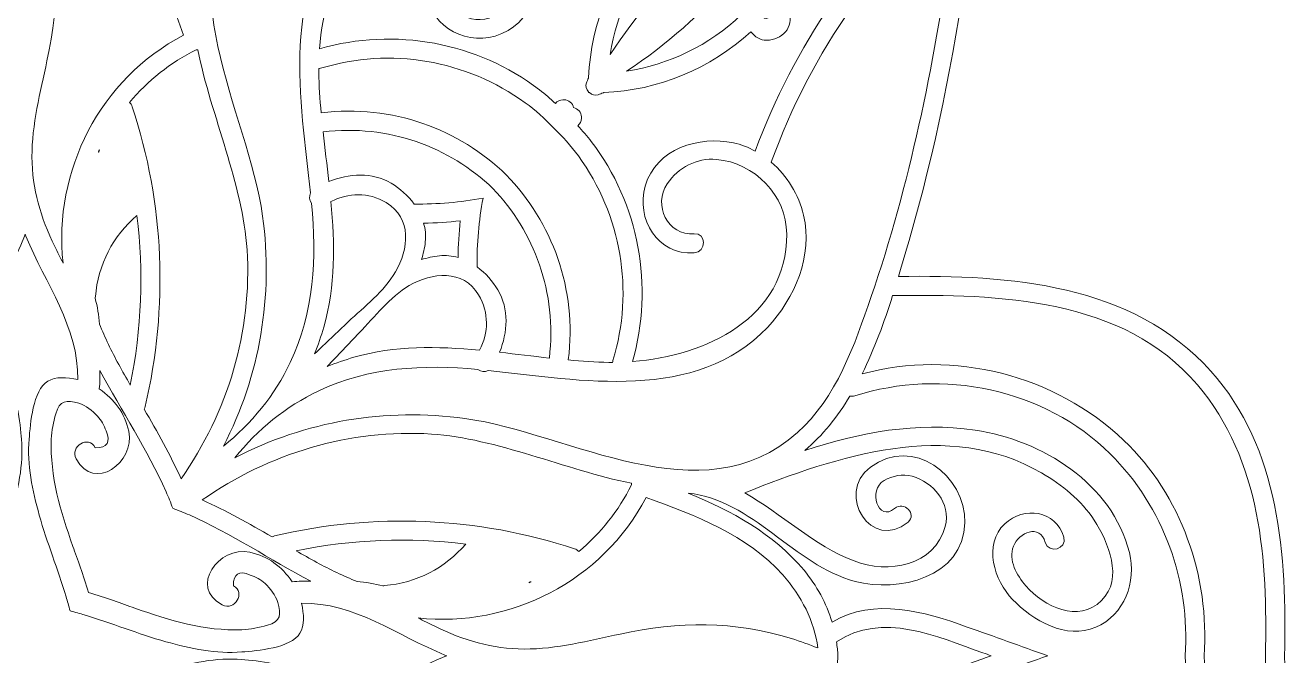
# Model space of a CAD drawing. Header units: inches. Extents: x 57 to 653, y -399 to -7.
# Drawn here: x 150 to 242.5, y -100 to -53.7 of the extents above; entities that cross this region are included whole.
import ezdxf

# ---------------------------------------------------------------- set-up
doc = ezdxf.new("R2010")
doc.units = ezdxf.units.IN
doc.header["$MEASUREMENT"] = 0
doc.layers.add('Layer 1', color=7, linetype='Continuous')

# ---------------------------------------------------------------- blocks, each defined once
blk = doc.blocks.new('block 6')
at = {"layer": 'Layer 1', "true_color": 0xf8cbe3}
h = blk.add_hatch(color=254, dxfattribs=at)
h.dxf.hatch_style = 2
edge = h.paths.add_edge_path()
edge.add_spline(control_points=[(183.5809972772076, -66.41895402592672), (183.5809972772076, -66.41895402592672), (183.5809972772076, -66.41895402592672), (183.5809972772076, -66.41895402592672), (183.5809972772076, -66.41895402592672), (183.5810940591127, -66.41895402592672), (183.5810940591127, -66.41895402592672), (183.5810940591127, -66.41895402592672), (183.5809972772076, -66.41895402592672), (183.5809972772076, -66.41895402592672)], knot_values=[0, 0, 0, 0, 1, 1, 1, 2, 2, 2, 3, 3, 3, 3], degree=3, periodic=1)
at = {"layer": 'Layer 1', "lineweight": 0}
for points, knots in [([(236.968894737045, -79.11944948006021), (231.1768850215267, -72.65086168215021), (222.1841042384058, -72.07138004308217), (214.0566504423259, -72.16523429268273), (214.3267687312036, -71.26615461727124), (214.5816922614413, -70.38064860363374), (214.830808877552, -69.5260886032047), (218.688632278785, -56.29171998138918), (220.1704599824643, -42.5868219468357), (221.1286008136594, -28.87142307590329), (207.4131535517718, -29.82951551614678), (193.7082555172219, -31.31131902434936), (180.4739110908795, -35.16921501201068), (179.6193268949755, -35.41830743264654), (178.7338692722915, -35.67327935383582), (177.8347654014033, -35.94337344723499), (177.9286438464806, -27.81589545568204), (177.3492105983623, -18.82313886803604), (170.8805018230742, -13.03110495704277), (165.2238899886524, -7.966048303980642), (157.3276481567882, -7.464476096134604), (150, -7.62963441213833), (142.6723518432154, -7.464476096134604), (134.7761100113512, -7.966048303980642), (129.1194981769258, -13.03110495704277), (122.6507894016395, -18.82313886803604), (122.0713561535249, -27.81589545568204), (122.1652345986004, -35.94337344723499), (121.2661307277122, -35.67327935383582), (120.3806731050245, -35.41830743264654), (119.5260889091205, -35.16921501201068), (106.2917444827781, -31.31131902434936), (92.58684644822824, -29.82951551614678), (78.87139918634603, -28.87142307590329), (79.82954001753933, -42.5868219468357), (81.31136772121499, -56.29171998138918), (85.1691911224516, -69.5260886032047), (85.41830773856236, -70.38064860363374), (85.67323126880183, -71.26615461727124), (85.94334955767408, -72.16523429268273), (77.81589576159786, -72.07138004308217), (68.82311497847877, -72.65086168215021), (63.03110526296041, -79.11944948006021), (57.96602441441973, -84.77613390091028), (57.46450059752533, -92.67232734182289), (57.62961052257742, -99.999999694086), (57.46450059752533, -107.327696241824), (57.96602441441973, -115.2238654872599), (63.03110526296041, -120.8805499081118), (68.82311497847877, -127.34913770602), (77.81589576159786, -127.9286435405629), (85.94334955767408, -127.8347650954875), (85.67323126880183, -128.7338447708989), (85.41830773856236, -129.6193749800132), (85.1691911224516, -130.4739349804404), (81.31136772121499, -143.7083036022577), (79.82954001753933, -157.4131774413327), (78.87139918634603, -171.1286005077418), (92.58684644822824, -170.1705080674983), (106.2917444827781, -168.6887045592957), (119.5260889091205, -164.8307843761595), (120.3806731050245, -164.5816919555255), (121.2661307277122, -164.3267442298093), (122.1652345986004, -164.0566259409352), (122.0713561535249, -172.18410393249), (122.6507894016395, -181.176884715609), (129.1194981769258, -186.9688944311274), (134.7761100113512, -192.0339752796663), (142.6723518432154, -192.5355232920356), (150, -192.3703649760319), (157.3276481567882, -192.5355232920356), (165.2238899886524, -192.0339752796663), (170.8805018230742, -186.9688944311274), (177.3492105983623, -181.176884715609), (177.9286438464806, -172.18410393249), (177.8347654014033, -164.0566259409352), (178.7338692722915, -164.3267442298093), (179.6193268949755, -164.5816919555255), (180.4739110908795, -164.8307843761595), (193.7082555172219, -168.6887045592957), (207.4131535517718, -170.1705080674983), (221.1286008136594, -171.1286005077418), (220.1704599824643, -157.4131774413327), (218.688632278785, -143.7083036022577), (214.830808877552, -130.4739349804404), (214.5816922614413, -129.6193749800132), (214.3267687312036, -128.7338447708989), (214.0566504423259, -127.8347650954875), (222.1841042384058, -127.9286435405629), (231.1768850215267, -127.34913770602), (236.968894737045, -120.8805499081118), (242.0339755855821, -115.2238654872599), (242.5354994024747, -107.327696241824), (242.3703894774226, -99.999999694086), (242.5354994024747, -92.67232734182289), (242.0339755855821, -84.77613390091028), (236.968894737045, -79.11944948006021)], [0, 0, 0, 0, 1, 1, 1, 2, 2, 2, 3, 3, 3, 4, 4, 4, 5, 5, 5, 6, 6, 6, 7, 7, 7, 8, 8, 8, 9, 9, 9, 10, 10, 10, 11, 11, 11, 12, 12, 12, 13, 13, 13, 14, 14, 14, 15, 15, 15, 16, 16, 16, 17, 17, 17, 18, 18, 18, 19, 19, 19, 20, 20, 20, 21, 21, 21, 22, 22, 22, 23, 23, 23, 24, 24, 24, 25, 25, 25, 26, 26, 26, 27, 27, 27, 28, 28, 28, 29, 29, 29, 30, 30, 30, 31, 31, 31, 32, 32, 32, 32]), ([(188.9413597091789, -34.44376206903871), (197.584854607474, -32.50751913933345), (206.4034279667394, -31.46367793379432), (215.2207431612751, -30.72102200771769), (216.1360096098233, -30.64393522266255), (217.0519535316835, -30.57570398165262), (217.9678006716404, -30.5055129071261), (213.0790564488034, -32.86241837448324), (208.1903122259628, -35.21929964636729), (203.3015680031276, -37.57618091825134), (202.9734773548698, -37.27516500711863), (202.5469595121322, -37.07480227421183), (202.0725346278377, -37.03942848897896), (200.2844889857897, -36.90620820068216), (198.9233483140815, -38.39768989909862), (197.5746925077474, -39.36187959917697), (194.0899633392655, -41.85316673765919), (190.2392050168874, -43.81871038823738), (186.2148199620678, -45.27353594121814), (185.2098366902374, -44.10954000417041), (183.8197582297908, -43.26761004197033), (182.3364787975806, -42.91075097330213), (179.3638226733237, -42.19560530290983), (176.2355412504294, -43.55386671302767), (174.093080282737, -45.5645833164308), (168.5739955312547, -50.74435071900734), (170.2169651019976, -59.33425263898789), (170.9283120827313, -66.04106908901667), (170.8043344660909, -66.28590310595791), (170.8528221990618, -66.57636978975825), (171.0034148387931, -66.79020940253758), (171.385703352249, -70.80704546899142), (171.1874940166654, -74.77764398169529), (169.4395160821023, -78.4741319520599), (168.3037804604774, -80.8758474401111), (166.5986769085612, -82.96757049560438), (164.5328672073683, -84.61540335692916), (167.2133387690592, -79.46779174133917), (168.2156121476291, -73.560176043713), (167.4116448865443, -67.74714045995643), (166.3380432460981, -59.98578840419941), (160.0915457181254, -50.45569869587052), (166.3746268051073, -43.35856083450744), (168.911474024022, -40.49301808044765), (172.8489489307176, -39.15278229960131), (176.358551048048, -37.94477479255511), (180.477685585065, -36.52691992619293), (184.6920535137851, -35.3956846630208), (188.9413597091789, -34.44376206903871)], [0, 0, 0, 0, 1, 1, 1, 2, 2, 2, 3, 3, 3, 4, 4, 4, 5, 5, 5, 6, 6, 6, 7, 7, 7, 8, 8, 8, 9, 9, 9, 10, 10, 10, 11, 11, 11, 12, 12, 12, 13, 13, 13, 14, 14, 14, 15, 15, 15, 16, 16, 16, 16]), ([(219.2790018818432, -34.77928072828581), (218.536297564815, -43.59654753187169), (217.4925047502293, -52.41514508661385), (215.5561892340957, -61.05863998490531), (214.6043392265437, -65.3079945712525), (213.4730555724163, -69.52233830449768), (212.0552007060542, -73.64147284151113), (210.8472657854363, -77.1510507633684), (209.5070300045918, -81.0885498655407), (206.6414146641018, -83.62539708445547), (199.5443009982173, -89.90845397596058), (190.0141870944117, -83.66195644798972), (182.2528592341314, -82.58842739396823), (176.4398478458461, -81.78438754645686), (170.5321837572719, -82.78668512050353), (165.384547946207, -85.46715668219622), (167.0324533939565, -83.40127439457319), (169.1241038630233, -81.69621923360683), (171.5258435465494, -80.56050780746045), (175.2223315169158, -78.81252987289554), (179.1929058341429, -78.61427214636024), (183.209741900595, -78.9965848552929), (183.4236299043278, -79.14715329954743), (183.7141691745528, -79.19566522799505), (183.9589306050693, -79.07163922040127), (190.6658196415228, -79.78305878756328), (199.2556973660321, -81.42595577187967), (204.4353679867036, -75.9068952158741), (206.4461087855816, -73.76448263913335), (207.8043460002264, -70.63612862980881), (207.089224525309, -67.66352089650536), (206.7323896521139, -66.18021726882034), (205.8904838853941, -64.79016300384683), (204.7264879483446, -63.78520392749306), (206.1813135013235, -59.76079467719865), (208.1468571519035, -55.90996376839394), (210.638120094909, -52.42530718633861), (211.6022614040357, -51.0766755754812), (213.0938640798286, -49.7155107082981), (212.9605954005838, -47.92746506624644), (212.9252700063007, -47.45306437742693), (212.7248346869692, -47.0265465346929), (212.4238429713114, -46.6984074954853), (214.7806758522438, -41.8096632726465), (217.1376055150758, -36.92094324528443), (219.4944383960101, -32.03222321792055), (219.4242715169585, -32.94804616240435), (219.3560402759485, -33.86399008426451), (219.2790018818432, -34.77928072828581)], [0, 0, 0, 0, 1, 1, 1, 2, 2, 2, 3, 3, 3, 4, 4, 4, 5, 5, 5, 6, 6, 6, 7, 7, 7, 8, 8, 8, 9, 9, 9, 10, 10, 10, 11, 11, 11, 12, 12, 12, 13, 13, 13, 14, 14, 14, 15, 15, 15, 16, 16, 16, 16]), ([(203.9472968542104, -38.81656197156553), (208.6047323309303, -36.57117345094593), (213.2621678076539, -34.32576073485325), (217.9196032843738, -32.08037221423547), (215.6742631547077, -36.7378076909572), (213.4288262431401, -41.39529155863056), (211.1834861134739, -46.05272703535229), (210.9624362489849, -46.02645074892098), (210.7327727952015, -46.03743549481442), (210.5015608309895, -46.0936173890077), (207.6959502698282, -46.77537330316227), (203.4032857822749, -49.38236320565375), (202.769073977548, -52.43839693860355), (202.7434267734789, -52.56186645025809), (202.7342324927777, -52.69501415213017), (202.7383941145672, -52.83263801697467), (202.6615492842684, -52.86469702205795), (202.5856722729895, -52.91020871153887), (202.5141504473086, -52.97807702041609), (200.1620598795798, -55.21078711185328), (197.2426338015048, -56.6163748721192), (194.1149330700173, -57.0960743700798), (200.036630534405, -53.26205931677214), (204.3645236343364, -47.69412390018624), (208.1841181842265, -41.81585731438463), (202.3058757939016, -45.63547605974782), (196.7379161818371, -49.96332076872932), (192.9039979104309, -55.88501823311708), (193.3836490174417, -52.75731750163322), (194.7893093641342, -49.8379882054578), (197.0218742827183, -47.48584924677925), (197.089815178022, -47.41435161657137), (197.135302672028, -47.33849880076923), (197.1674342635379, -47.26153299309226), (197.3049613464827, -47.26579139678506), (197.4381332438279, -47.25657292060714), (197.5616269509592, -47.23092571653979), (200.6177090748588, -46.59668971633437), (203.2246263909219, -42.30404942425594), (203.9063581096034, -39.49841466762155), (203.9625883947483, -39.26717850793284), (203.9735247496883, -39.03758764057784), (203.9472968542104, -38.81656197156553)], [0, 0, 0, 0, 1, 1, 1, 2, 2, 2, 3, 3, 3, 4, 4, 4, 5, 5, 5, 6, 6, 6, 7, 7, 7, 8, 8, 8, 9, 9, 9, 10, 10, 10, 11, 11, 11, 12, 12, 12, 13, 13, 13, 14, 14, 14, 14]), ([(179.5638708650513, -50.92748627333276), (179.3584028868045, -53.61151456992775), (182.0721674228334, -55.2226428948652), (184.4676162827218, -54.52407112521178), (187.2049956028732, -53.72576560540438), (188.189848239057, -50.56273947963928), (187.636836450225, -48.05134590098532), (187.5125684878767, -47.48698643412718), (187.304100270665, -46.95434723569633), (187.0344658913, -46.45676728131366), (190.8703198007497, -45.02991169805318), (194.5035124071146, -43.16477927094638), (197.8843945945973, -40.85072399075943), (198.7919184909733, -40.22957774281895), (199.6495029258422, -39.54266819237455), (200.5419288454832, -38.90139130879106), (200.842630215433, -38.68527732131042), (201.8974561668674, -38.18455195510978), (202.3315229979671, -38.55171829635583), (202.3586219305671, -38.67617982250886), (202.4198848746237, -38.79628616306582), (202.5065046770378, -38.89720549152298), (202.5314744077896, -39.0563633295933), (202.5226672546978, -39.25691962630481), (202.4585976354811, -39.5205293322615), (202.2994881883606, -40.1753798776208), (201.9260068279982, -40.80540586508141), (201.6153369221247, -41.39964674422663), (201.0747132167671, -42.43390654145333), (200.3704313148901, -43.36753735593084), (199.5848526152113, -44.22611380529816), (199.2751505283613, -44.5645601170836), (198.930897302449, -44.86876983098773), (198.5873215498486, -45.17157620731086), (198.2858459246781, -45.4435575478019), (197.9458511024586, -45.65321134331498), (197.5676274288926, -45.80048920289846), (196.841666380933, -46.01096564457839), (196.6106479805239, -45.85688885637137), (196.8744754457603, -45.33835562017521), (197.7307049339979, -45.6361293375885), (198.0953791412649, -44.2815214442744), (197.2470857690023, -43.98650601107329), (196.1083499084143, -43.59047446751356), (195.1837923972598, -44.49519168872575), (195.1617261235715, -45.61565996528589), (195.1525318428703, -46.08427793544979), (195.4132622872385, -46.47878516405217), (195.7867436475972, -46.76492085773134), (193.0672689793446, -49.75250559039159), (191.4887561554297, -53.56445437001094), (191.3270335969501, -57.56907172131832), (191.3204524276043, -57.58426647995293), (191.3132905668463, -57.59815468291163), (191.3069029613034, -57.61390593748365), (191.2596733930586, -57.73052812956303), (191.2124438248138, -57.84715032164422), (191.165214256569, -57.9637725137236), (191.0744328323617, -58.18806457193568), (191.1601815976592, -58.43592302331672), (191.3201620819, -58.61163056665464), (191.3206459914072, -58.63352747201498), (191.3220977199417, -58.65547276832513), (191.3225816294507, -58.67739386915855), (191.3445511212394, -58.67792616962106), (191.3665206130227, -58.67937789815187), (191.3883933229063, -58.67983761218784), (191.564149257194, -58.83981809642682), (191.8119109266754, -58.92554266624757), (192.0362513758373, -58.83476124204026), (192.1528735679185, -58.78753167379546), (192.2694957599961, -58.74032630102556), (192.3861179520791, -58.69312092825567), (192.401893402126, -58.68673332271646), (192.4157332141331, -58.67959565743149), (192.4309279727677, -58.67303868356248), (196.43556951955, -58.51124353865816), (200.2475182991711, -56.9327065192665), (203.2350788363547, -54.2132318510121), (203.5212629209873, -54.58671321137444), (203.9157459541129, -54.84751624216733), (204.3843639242787, -54.83829776598941), (205.5048080053602, -54.81625568777599), (206.4095252265724, -53.89162559019678), (206.0134936830127, -52.75288972961062), (205.7185024452865, -51.90462055282114), (204.363942942924, -52.26936734651463), (204.661644073909, -53.12557263927738), (204.1430866422397, -53.38940010451552), (203.9890098540309, -53.15833331315298), (204.1995104911894, -52.43239646067013), (204.3468125462477, -52.05412439615247), (204.5564421462841, -51.7142263558344), (204.8283992913002, -51.41267814423918), (205.1312298630965, -51.0690781961639), (205.4354153815275, -50.72487336119957), (205.7738616933111, -50.41517127434963), (206.632510729105, -49.62954418372101), (207.5660689571541, -48.92535906374542), (208.6003771453361, -48.38466277195948), (209.1946180244813, -48.07404125703943), (209.8246682074168, -47.70051150572544), (210.4794945573012, -47.54140205860676), (210.7430316768296, -47.47733243939001), (210.9436605599694, -47.46852528629461), (211.1027700070881, -47.4935192125231), (211.2037135310202, -47.58016321041578), (211.323819871579, -47.641353568044), (211.448281397732, -47.66842830516725), (211.8153751525497, -48.10256772269349), (211.3147223727774, -49.15732108770135), (211.0986083852949, -49.4580708486028), (210.4573315017096, -50.35049676824383), (209.7703735603136, -51.2081053985894), (209.1492273123749, -52.11560509948686), (206.8352688140913, -55.49648728697139), (204.9700879960346, -59.12972828428974), (203.5432324127705, -62.96555799826274), (203.0455798719631, -62.69589942342282), (202.5129890644839, -62.48747959716275), (201.9486537930989, -62.36318743933771), (199.4372602144485, -61.81015145502897), (196.2742340886834, -62.79505248216628), (195.4758801779208, -65.53243180231584), (194.7773084082692, -67.92785646672746), (196.3885335151099, -70.64164519823316), (199.0724892252783, -70.43615302451144), (199.9680121657893, -70.36758304684554), (199.9746901170347, -68.96514069839759), (199.0724892252783, -69.03421878104928), (197.1207853867072, -69.18365003795589), (196.0284080572455, -66.93697915713346), (197.0965899111707, -65.36236180477863), (197.901428209374, -64.17579148905861), (199.2499872338049, -63.4492013587369), (200.7030707125468, -63.57702605598752), (203.4930993874623, -63.82244076434108), (205.8489644493729, -66.2192687663337), (205.854674581602, -69.065092207833), (205.8669658831714, -75.22409889626942), (199.9340417181356, -78.00106201439485), (194.5433865507966, -78.41514338270645), (196.1248028317768, -72.89496983482604), (195.0289413538358, -66.84300393015656), (191.5216620021565, -62.27354320248014), (191.2088628944384, -61.86601880803937), (190.872352220691, -61.48039131896076), (190.5251955377153, -61.1056275983974), (190.6880794790159, -60.97635117261234), (190.7958945179998, -60.77947258818313), (190.7958945179998, -60.55926956533585), (190.7958945179998, -60.52812998832087), (190.7958945179998, -60.4969662158328), (190.7958945179998, -60.46580244334473), (190.7958945179998, -60.12711417680111), (190.5450358276521, -59.83926060435988), (190.221977838306, -59.77797346482839), (190.1608116761527, -59.45491547548227), (189.8728855172867, -59.20408098060943), (189.5342456416929, -59.20408098060943), (189.503081869203, -59.20408098060943), (189.4719180967149, -59.20408098060943), (189.4407543242251, -59.20408098060943), (189.2204787149531, -59.20408098060943), (189.0236243259988, -59.31192021507013), (188.894420486642, -59.47480415637256), (188.5195841796485, -59.12759908244334), (188.1340050815197, -58.79111260417449), (187.7264564916077, -58.47833769192948), (183.1569957639313, -54.97105834025024), (177.1050298592618, -53.87522105778407), (171.5848805068545, -55.45663733876609), (171.9989134842144, -50.06598217142528), (174.7758766023417, -44.13305800638955), (180.9348832907781, -44.14537350343744), (183.7807551232272, -44.15103524471124), (186.1775589297449, -46.50697289305026), (186.4229978335752, -49.29690478606426), (186.5508467263007, -50.75001246028114), (185.8242082050274, -52.09852309376038), (184.6376620847805, -52.90348236934005), (183.0630205369507, -53.97161583231718), (180.8163254606534, -52.8792385028537), (180.96575671756, -50.92748627333276), (181.0348589956884, -50.02535796800294), (179.6323924517674, -50.03203591925012), (179.5638708650513, -50.92748627333276)], [0, 0, 0, 0, 1, 1, 1, 2, 2, 2, 3, 3, 3, 4, 4, 4, 5, 5, 5, 6, 6, 6, 7, 7, 7, 8, 8, 8, 9, 9, 9, 10, 10, 10, 11, 11, 11, 12, 12, 12, 13, 13, 13, 14, 14, 14, 15, 15, 15, 16, 16, 16, 17, 17, 17, 18, 18, 18, 19, 19, 19, 20, 20, 20, 21, 21, 21, 22, 22, 22, 23, 23, 23, 24, 24, 24, 25, 25, 25, 26, 26, 26, 27, 27, 27, 28, 28, 28, 29, 29, 29, 30, 30, 30, 31, 31, 31, 32, 32, 32, 33, 33, 33, 34, 34, 34, 35, 35, 35, 36, 36, 36, 37, 37, 37, 38, 38, 38, 39, 39, 39, 40, 40, 40, 41, 41, 41, 42, 42, 42, 43, 43, 43, 44, 44, 44, 45, 45, 45, 46, 46, 46, 47, 47, 47, 48, 48, 48, 49, 49, 49, 50, 50, 50, 51, 51, 51, 52, 52, 52, 53, 53, 53, 54, 54, 54, 55, 55, 55, 56, 56, 56, 57, 57, 57, 58, 58, 58, 59, 59, 59, 60, 60, 60, 61, 61, 61, 62, 62, 62, 62]), ([(152.7767695543243, -71.1887290955583), (152.5703337570558, -70.7802610775725), (152.3653496883217, -70.37302702883972), (152.1671403527362, -69.9662526941429), (151.1400908072192, -67.8588509705005), (150.5072339491217, -65.75592540983416), (150.494071610432, -63.39812470988181), (150.4808124898354, -61.0237017182335), (151.1066042690782, -58.66123129150219), (151.5948689653796, -56.35349103042972), (152.5045220636002, -52.05310818618091), (152.5790441282479, -48.01510107863578), (151.2610681848946, -43.78861121667069), (151.0575358446949, -43.13596245958433), (150.8255496252623, -42.49371775697728), (150.5746909349127, -41.85873169703154), (152.5202007317457, -42.11157441637442), (154.4089963339266, -43.06831190998855), (155.9384407334601, -44.43320288040377), (158.8568989925134, -47.03779743081759), (160.3154990396797, -50.85366587747376), (161.6104408903229, -54.46029185170119), (155.492179382687, -57.66776506602582), (152.0388075504979, -64.42957783194652), (152.7767695543243, -71.1887290955583)], [0, 0, 0, 0, 1, 1, 1, 2, 2, 2, 3, 3, 3, 4, 4, 4, 5, 5, 5, 6, 6, 6, 7, 7, 7, 8, 8, 8, 8]), ([(171.6648223580232, -56.89283237558448), (176.8041349255036, -55.3267802215687), (182.3321236119828, -56.27437182542963), (186.6770503266926, -59.42650998720273), (187.4261422492618, -59.96989197677431), (188.1134873182655, -60.58663464816709), (188.742860027889, -61.25713966619696), (189.4133650459207, -61.88651237581871), (190.0301561082633, -62.57390583577399), (190.5734897068814, -63.32292517191672), (193.7256762596062, -67.66782769115161), (194.6732678634689, -73.19584057310567), (193.1071431230266, -78.33510474963623), (193.0930129653152, -78.38151167171236), (193.0856575407524, -78.42571680551555), (193.0804313180361, -78.46914768409988), (192.9920694413795, -78.46895412029698), (192.9031268733142, -78.47018808954817), (192.8154424699751, -78.46871216554064), (191.8259443024872, -78.45213826479812), (190.830736002772, -78.38625398491604), (189.8321403364826, -78.2948918692964), (190.4993547698414, -73.07442767686916), (188.6354321165127, -68.18302195172146), (185.2891010680924, -64.71089862599547), (181.8169535468896, -61.36459177305005), (176.9255962126936, -59.50071751066935), (171.7050836293147, -60.16785935760345), (171.6137215136932, -59.16926369131397), (171.5479098202377, -58.17410378255227), (171.5312633330686, -57.18453302863782), (171.5298116045396, -57.09689701624848), (171.5310697692657, -57.00790605722977), (171.530876205461, -56.91959257152666), (171.5742344976188, -56.91429376238375), (171.6184638269006, -56.90698672877261), (171.6648223580232, -56.89283237558448)], [0, 0, 0, 0, 1, 1, 1, 2, 2, 2, 3, 3, 3, 4, 4, 4, 5, 5, 5, 6, 6, 6, 7, 7, 7, 8, 8, 8, 9, 9, 9, 10, 10, 10, 11, 11, 11, 12, 12, 12, 12]), ([(161.4309104618496, -87.01249750915304), (160.6470738364151, -85.25929335187175), (159.6909654251631, -83.57257836136341), (158.7224689304421, -81.89800949957134), (158.7526648839103, -81.84303737915616), (158.7789895612932, -81.78315357720567), (158.7957328303601, -81.71230922483846), (160.5154504495022, -74.42535785790096), (160.1995543209159, -66.82173610716018), (157.8489154817198, -59.7108552156933), (157.8048797162428, -59.57770751382486), (157.7328739810509, -59.47744146320474), (157.6470284338538, -59.40083858766229), (158.9954906763796, -57.795323613047), (160.6610104303218, -56.45866876258151), (162.535772656689, -55.54100696195746), (162.5757435822761, -55.53989397008263), (162.6149402526407, -55.53611947589889), (162.6540401411057, -55.52934474275025), (163.6703468954893, -60.45479350197456), (165.9444312500891, -65.38803320432271), (166.2671021118258, -70.20179564847786), (166.6667145857682, -76.16486737603009), (164.8524410482369, -82.14794876184897), (161.4309104618496, -87.01249750915304)], [0, 0, 0, 0, 1, 1, 1, 2, 2, 2, 3, 3, 3, 4, 4, 4, 5, 5, 5, 6, 6, 6, 7, 7, 7, 8, 8, 8, 8]), ([(184.6697936762921, -73.15961994622921), (184.2876987266409, -72.51802852146284), (183.7644957636676, -71.92069062144947), (183.1454787175735, -71.46818683798847), (183.1248641724196, -69.76092988875098), (183.2693595523142, -68.08307044228604), (183.5809972772076, -66.41895402592672), (181.9169292517981, -66.73059175082017), (180.2391181962867, -66.87511132619147), (178.5318854425223, -66.85449678103396), (178.0793332681114, -66.23547973494351), (177.4819953680981, -65.71230096744512), (176.8403313569052, -65.3302302132688), (175.4482204765118, -64.50119643953076), (173.7347936810111, -64.61043901157245), (172.2708706292287, -65.20613161924848), (172.1347952748183, -63.98781683962443), (171.9798474494946, -62.76962303737855), (171.8461916426349, -61.55505855646334), (176.6508323925136, -60.98561803974189), (181.1223498352228, -62.66393720024098), (184.2968930073457, -65.70313088221701), (184.2968930073457, -65.70313088221701), (184.2968930073457, -65.7031066867421), (184.2968930073457, -65.7031066867421), (187.3361350802716, -68.87760146791152), (189.0143332633925, -73.34914310609747), (188.4449653331012, -78.15380805145105), (187.230449243134, -78.02015224459319), (186.0121586589848, -77.86522861474077), (184.7938680748357, -77.72910486938054), (185.3895606825154, -76.26525440402474), (185.4988274500301, -74.55177921757422), (184.6697936762921, -73.15961994622921)], [0, 0, 0, 0, 1, 1, 1, 2, 2, 2, 3, 3, 3, 4, 4, 4, 5, 5, 5, 6, 6, 6, 7, 7, 7, 8, 8, 8, 9, 9, 9, 10, 10, 10, 11, 11, 11, 11]), ([(155.3644272718611, -63.03347469808978), (155.3877517102792, -62.9813818392613), (155.4118504039088, -62.92960352161754), (155.435755533741, -62.87777681302032), (155.4216253760278, -62.93139398680796), (155.409334074453, -62.98544667915121), (155.3953974805463, -63.03911224388867), (155.3851385989183, -63.036886260139), (155.3747829353924, -63.03524096780347), (155.3644272718611, -63.03347469808978)], [0, 0, 0, 0, 1, 1, 1, 2, 2, 2, 3, 3, 3, 3]), ([(171.9005830716378, -75.88932930063493), (172.7675553510162, -72.8676047519948), (172.7123896667963, -69.77537458764346), (172.4226246517865, -66.67375657878802), (173.7293738944918, -66.02219661809977), (175.148293361779, -65.95444928660072), (176.4787541705064, -66.74675432847653), (178.3855512064856, -67.8822479953451), (178.1185299384815, -70.1900608428441), (177.157485650223, -71.83290943620705), (176.3257419832244, -73.25468396960787), (174.872755286382, -74.37803150775471), (173.6927903354826, -75.49862076169302), (172.8697570396762, -76.28020720790664), (172.0468205257748, -77.06179365412027), (171.2238840118698, -77.84338010033389), (171.4810335258608, -77.2067245525759), (171.7093420330075, -76.5557452833018), (171.9005830716378, -75.88932930063493)], [0, 0, 0, 0, 1, 1, 1, 2, 2, 2, 3, 3, 3, 4, 4, 4, 5, 5, 5, 6, 6, 6, 6]), ([(183.5809972772076, -66.41895402592672), (183.5809972772076, -66.41895402592672), (183.5809972772076, -66.41895402592672), (183.5809972772076, -66.41895402592672), (183.5809972772076, -66.41895402592672), (183.5810940591127, -66.41895402592672), (183.5810940591127, -66.41895402592672), (183.5810940591127, -66.41895402592672), (183.5809972772076, -66.41895402592672), (183.5809972772076, -66.41895402592672)], [0, 0, 0, 0, 1, 1, 1, 2, 2, 2, 3, 3, 3, 3]), ([(157.705775048451, -80.13682083536332), (157.4165907248534, -79.63147413333536), (157.1307937678339, -79.12557093536998), (156.8539975277126, -78.61746594912984), (156.3233423582715, -77.64308995385363), (155.8527887500622, -76.65835829504431), (155.4519181113956, -75.66314999533279), (155.4012043946732, -75.01867930897606), (155.2945507385157, -74.3827496254853), (155.1276987392248, -73.75860313857993), (155.1356348551999, -73.72325354882196), (155.144345226392, -73.6884362595265), (155.1475390291653, -73.64977188962075), (155.3411996153463, -71.30658525689068), (156.4387063856229, -69.19117483084847), (158.19752389323, -67.69047465625226), (158.7001123110458, -71.82354578717423), (158.5416803372427, -76.01921061330722), (157.705775048451, -80.13682083536332)], [0, 0, 0, 0, 1, 1, 1, 2, 2, 2, 3, 3, 3, 4, 4, 4, 5, 5, 5, 6, 6, 6, 6]), ([(179.2255213351673, -68.25418084527155), (180.1274318812157, -68.24215569392982), (181.0239226407484, -68.18619155901797), (181.9150903956597, -68.08493349390119), (181.8138565260215, -68.97612544429103), (181.7578198046795, -69.87256781286851), (181.7458188488145, -70.77450255439544), (181.3099131615709, -70.65158953867649), (180.8513605092285, -70.60319858760704), (180.3788712629776, -70.65463816859483), (179.918963664004, -70.70469860747653), (179.4838322319792, -70.80080303630166), (179.0675732708733, -70.93245061868947), (179.1991966577843, -70.51614326663002), (179.2953010866095, -70.0809876391304), (179.3453373300181, -69.62117682206008), (179.3968253019575, -69.1486149893808), (179.3484343508862, -68.69015911893985), (179.2255213351673, -68.25418084527155)], [0, 0, 0, 0, 1, 1, 1, 2, 2, 2, 3, 3, 3, 4, 4, 4, 5, 5, 5, 6, 6, 6, 6]), ([(170.26458179785, -103.8487497919941), (170.4560164002851, -103.0679859919474), (170.483308896688, -102.2222331446155), (170.1517340999544, -101.6563493627982), (169.5009725899599, -100.5454141035989), (167.012903449724, -100.3809332609126), (165.8897494753819, -100.2820221569236), (164.0298916619395, -100.118242983026), (162.0978345495041, -100.5345987260353), (160.3185960605479, -101.0312108613944), (158.2955639600968, -101.5958122830089), (156.3466667966895, -102.4032878880444), (154.3323450674307, -102.9995127961847), (154.0230301081883, -103.091092671084), (153.66822765494, -103.1933185552207), (153.2901975451787, -103.2901972392629), (153.1933188611383, -103.668227349026), (153.0911171724765, -104.0229814113227), (152.9994647111471, -104.3323931524683), (152.4032881939602, -106.3466180998221), (151.5958367844014, -108.295563654181), (151.031211167312, -110.3185715591553), (150.534623227426, -112.0978342435883), (150.1182674844167, -114.0298913560237), (150.2820224628394, -115.8897249739894), (150.3809335668266, -117.0129273392831), (150.5454628004663, -119.5010448704707), (151.6563254732373, -120.1518063804651), (152.2222092550564, -120.4832843952972), (153.0679862978632, -120.4560644853209), (153.848725902435, -120.2646056874109), (153.9423140018043, -124.1004595968589), (151.4609228128174, -127.3299990848718), (150.0542946471032, -130.7814110835407), (150.0347447028707, -130.8293665160527), (150.0189692528202, -130.8771525802349), (150, -130.9250838172684), (149.9810307471816, -130.8771525802349), (149.9652552971347, -130.8293665160527), (149.9457053529022, -130.7814110835407), (148.539077187188, -127.3299990848718), (146.0576859981975, -124.1004595968589), (146.1512740975686, -120.2646056874109), (146.9320137021368, -120.4560644853209), (147.7777907449472, -120.4832843952972), (148.3436745267627, -120.1518063804651), (149.4545371995355, -119.5010448704707), (149.6190664331734, -117.0129273392831), (149.7179775371624, -115.8897249739894), (149.8817325155851, -114.0298913560237), (149.465376772574, -112.0978342435883), (148.9687888326916, -110.3185715591553), (148.4041632156022, -108.295563654181), (147.5967118060398, -106.3466180998221), (147.0005352888529, -104.3323931524683), (146.9088828275271, -104.0229814113227), (146.8066811388671, -103.668227349026), (146.7098024548213, -103.2901972392629), (146.33177234506, -103.1933185552207), (145.9769698918117, -103.091092671084), (145.6676549325693, -102.9995127961847), (143.6533332033159, -102.4032878880444), (141.7044360399032, -101.5958122830089), (139.6814039394558, -101.0312108613944), (137.9021654504995, -100.5345987260353), (135.9701083380605, -100.118242983026), (134.1102505246236, -100.2820221569236), (132.9870965502778, -100.3809332609126), (130.4990274100419, -100.5454141035989), (129.8482659000456, -101.6563493627982), (129.516691103312, -102.2222331446155), (129.5439835997149, -103.0679859919474), (129.73541820215, -103.8487497919941), (125.8995642927021, -103.9423378913634), (122.6700490001676, -101.4609225068998), (119.2186128060221, -100.0542701457107), (119.1707057644599, -100.0347202014782), (119.1228955048027, -100.0189689469044), (119.0749884632442, -100.0000238895609), (119.0749884632442, -100.0000238895609), (119.0748916813409, -100.0000238895609), (119.0748916813409, -100.0000238895609), (119.1228955048027, -99.98103044126583), (119.1706089825602, -99.96527918669199), (119.2186128060221, -99.94575343793622), (122.6700490001676, -98.53910107674528), (125.8995642927021, -96.05768569228167), (129.73541820215, -96.15124959617606), (129.5439835997149, -96.93203759169774), (129.516691103312, -97.77779043903138), (129.8482659000456, -98.3436984163236), (130.4990274100419, -99.4546094800462), (132.9870965502778, -99.61909032273434), (134.1102505246236, -99.71800142672146), (135.9701083380605, -99.88178060062091), (137.9021654504995, -99.46540066213493), (139.6814039394558, -98.96881272225073), (141.7044360399032, -98.40418710516133), (143.6533332033159, -97.59671150012582), (145.6676549325693, -97.00048659198728), (145.9769698918117, -96.90890671708621), (146.33177234506, -96.8066808329495), (146.7098024548213, -96.70982634438224), (146.8066811388671, -96.3317962346191), (146.9088828275271, -95.97701797684749), (147.0005352888529, -95.66763043117862), (147.5967118060398, -93.65338128834992), (148.4041632156022, -91.70445992946406), (148.9687888326916, -89.68145202449159), (149.465376772574, -87.90216514458189), (149.8817325155851, -85.97013222762143), (149.7179775371624, -84.11029860965573), (149.6190664331734, -82.98707204888706), (149.4545371995355, -80.49897871317444), (148.3436745267627, -79.84821720317996), (147.7777907449472, -79.51671499287113), (146.9320137021368, -79.54395909832601), (146.1512740975686, -79.73541789623414), (146.0576859981975, -75.89953979130951), (148.539077187188, -72.67000030330018), (149.9457053529022, -69.21861250010443), (149.9652552971347, -69.17065706759422), (149.9810307471816, -69.122871003412), (150, -69.0749397663767), (150.0189692528202, -69.122871003412), (150.0347447028707, -69.17065706759422), (150.0542946471032, -69.21861250010443), (151.4609228128174, -72.67000030330018), (153.9423140018043, -75.89953979130951), (153.848725902435, -79.73541789623414), (153.0679862978632, -79.54395909832601), (152.2222092550564, -79.51671499287113), (151.6563254732373, -79.84821720317996), (150.5454628004663, -80.49897871317444), (150.3809335668266, -82.98707204888706), (150.2820224628394, -84.11029860965573), (150.1182674844167, -85.97013222762143), (150.534623227426, -87.90216514458189), (151.031211167312, -89.68145202449159), (151.5958367844014, -91.70445992946406), (152.4032881939602, -93.65338128834992), (152.9994647111471, -95.66763043117862), (153.0911171724765, -95.97701797684749), (153.1933188611383, -96.3317962346191), (153.2901975451787, -96.70982634438224), (153.66822765494, -96.8066808329495), (154.0230301081883, -96.90890671708621), (154.3323450674307, -97.00048659198728), (156.3466667966895, -97.59671150012582), (158.2955639600968, -98.40418710516133), (160.3185960605479, -98.96881272225073), (162.0978345495041, -99.46540066213493), (164.0298916619395, -99.88178060062091), (165.8897494753819, -99.71800142672146), (167.012903449724, -99.61909032273434), (169.5009725899599, -99.4546094800462), (170.1517340999544, -98.3436984163236), (170.483308896688, -97.77779043903138), (170.4560164002851, -96.93203759169774), (170.26458179785, -96.15124959617606), (174.1004357072998, -96.05768569228167), (177.3299509998378, -98.53910107674528), (180.7813871939834, -99.94575343793622), (180.8293910174452, -99.96527918669199), (180.8771044951973, -99.98103044126583), (180.9251083186591, -100.0000238895609), (180.9251083186591, -100.0000238895609), (180.9250115367595, -100.0000238895609), (180.9250115367595, -100.0000238895609), (180.8771044951973, -100.0189689469044), (180.8292942355401, -100.0347202014782), (180.7813871939834, -100.0542701457107), (177.3299509998378, -101.4609225068998), (174.1004357072998, -103.9423378913634), (170.26458179785, -103.8487497919941)], [0, 0, 0, 0, 1, 1, 1, 2, 2, 2, 3, 3, 3, 4, 4, 4, 5, 5, 5, 6, 6, 6, 7, 7, 7, 8, 8, 8, 9, 9, 9, 10, 10, 10, 11, 11, 11, 12, 12, 12, 13, 13, 13, 14, 14, 14, 15, 15, 15, 16, 16, 16, 17, 17, 17, 18, 18, 18, 19, 19, 19, 20, 20, 20, 21, 21, 21, 22, 22, 22, 23, 23, 23, 24, 24, 24, 25, 25, 25, 26, 26, 26, 27, 27, 27, 28, 28, 28, 29, 29, 29, 30, 30, 30, 31, 31, 31, 32, 32, 32, 33, 33, 33, 34, 34, 34, 35, 35, 35, 36, 36, 36, 37, 37, 37, 38, 38, 38, 39, 39, 39, 40, 40, 40, 41, 41, 41, 42, 42, 42, 43, 43, 43, 44, 44, 44, 45, 45, 45, 46, 46, 46, 47, 47, 47, 48, 48, 48, 49, 49, 49, 50, 50, 50, 51, 51, 51, 52, 52, 52, 53, 53, 53, 54, 54, 54, 55, 55, 55, 56, 56, 56, 57, 57, 57, 58, 58, 58, 58]), ([(183.2532937565593, -73.52126971905454), (184.0455504074835, -74.85170633230882), (183.9778030759844, -76.27055321316766), (183.3262673107729, -77.57732665134972), (180.224600910964, -77.2876100272897), (177.1324191375661, -77.2324443430698), (174.110694588926, -78.09944081792128), (173.4442544107842, -78.29063346560179), (172.793299336985, -78.51899036370378), (172.1566679847037, -78.7761398776911), (172.9381818444926, -77.95315497283627), (173.7197924861812, -77.13019426345818), (174.5014031278697, -76.30720935860336), (175.6219439908564, -75.1273169941287), (176.7452915290032, -73.67425771086346), (178.1671144533557, -72.84251404386487), (179.8099872421935, -71.8814455601314), (182.1177516987427, -71.61449687855202), (183.2532937565593, -73.52126971905454)], [0, 0, 0, 0, 1, 1, 1, 2, 2, 2, 3, 3, 3, 4, 4, 4, 5, 5, 5, 6, 6, 6, 6]), ([(235.9775577134133, -119.8892370799567), (230.5676429475479, -126.2789718230979), (221.3281650958725, -126.5376214565695), (213.6382622793735, -126.4279433659685), (213.6327457109492, -126.427870779542), (213.6281001796469, -126.4292257261714), (213.6226803931258, -126.429274117123), (213.0042440384477, -124.4839094931413), (212.289993600647, -122.516043076912), (211.3815986671543, -120.687687772619), (218.1163608914285, -122.4909039778322), (225.5046913008573, -120.6214647560791), (230.5792567758035, -115.8061538014899), (234.817529834354, -111.7843818580295), (236.8713385796873, -105.7845330076634), (236.4786944026982, -99.999999694086), (236.8713385796873, -94.21546638050677), (234.817529834354, -88.21561753014066), (230.5792567758035, -84.19384558668025), (225.5046913008573, -79.37853463209103), (218.1163608914285, -77.5090954103398), (211.3815986671543, -79.31233581102788), (212.289993600647, -77.48398050673313), (213.0042440384477, -75.51608989502893), (213.6226803931258, -73.5707252710472), (213.6281001796469, -73.57077366199883), (213.6327457109492, -73.57212860862819), (213.6382622793735, -73.57205602220165), (221.3281650958725, -73.46240212707562), (230.5676429475479, -73.72102756507229), (235.9775577134133, -80.11076230821345), (240.6731252595819, -85.65670403753757), (241.131871475729, -92.99971632129018), (240.969858571545, -99.999999694086), (241.131871475729, -107.0002830668818), (240.6731252595819, -114.3432953506326), (235.9775577134133, -119.8892370799567)], [0, 0, 0, 0, 1, 1, 1, 2, 2, 2, 3, 3, 3, 4, 4, 4, 5, 5, 5, 6, 6, 6, 7, 7, 7, 8, 8, 8, 9, 9, 9, 10, 10, 10, 11, 11, 11, 12, 12, 12, 12]), ([(170.9437004051742, -94.52666858684097), (170.4947291611406, -94.50854617566438), (170.0397574391791, -94.51984546273889), (169.5774302926511, -94.5686961278443), (168.8123693562302, -93.45163941333522), (167.8276135019441, -92.69499850240027), (166.4786673499057, -92.40603193808238), (164.1800003921617, -91.91367820641608), (161.9833415592693, -94.97411551591358), (164.4476991334832, -96.26574258640903), (165.3770957397392, -96.75287009535896), (166.2007097269579, -95.34689520748361), (165.2699581740726, -94.85906602974319), (165.260860675271, -93.97510852653977), (165.6721837593686, -93.71379739075928), (166.5039274263672, -94.07513262240172), (166.9107017610622, -94.2028121468029), (167.2726660750686, -94.40895759836349), (167.5901107140908, -94.69354478160676), (167.9782061416754, -95.08618895859217), (168.3674629520865, -95.53424077455202), (168.5259917077929, -96.0794132293122), (168.782076620857, -96.96032210259727), (168.7659140432024, -97.48969491183198), (167.7598661704469, -97.75657100698663), (167.141720161475, -97.92056794016389), (166.5346072893444, -98.06431326031816), (165.8897494753819, -98.08889586346231), (163.141530582192, -98.19358968610322), (160.5934566626274, -97.39855055549197), (158.0288330377971, -96.50343893806712), (157.099339649636, -96.17905019756654), (155.9108578913474, -95.72860302952722), (154.6420471542824, -95.3579767352785), (154.6420471542824, -95.3579767352785), (154.6420471542824, -95.35795253980359), (154.6420471542824, -95.35795253980359), (154.2714692509871, -94.08909341178696), (153.8209494965195, -92.90068423992489), (153.4965365605422, -91.97121504724055), (152.6014975295457, -89.40651883598366), (151.8064342034595, -86.85849330737256), (151.9110554396721, -84.11029860965573), (151.9356380428162, -83.46544079569321), (152.079455949397, -82.85827953261105), (152.2434044916245, -82.24006093721255), (152.5103289777289, -81.23406145540866), (153.0397259824385, -81.2178988777523), (153.9206348557236, -81.47400798629315), (154.4657105285805, -81.63251254652278), (154.9138107354938, -82.02184194336041), (155.3064549124811, -82.40988897999341), (155.5910904866741, -82.72730942353883), (155.7972359382347, -83.0893705194485), (155.924891267161, -83.49607226772059), (156.28617810785, -84.32784013019409), (156.0248669720695, -84.73913901881679), (155.1409578598195, -84.73004152001522), (154.6530802911257, -83.79928996712624), (153.2471295987289, -84.62287975887011), (153.7342329122002, -85.55230056060464), (155.0258841781724, -88.01668233028977), (158.0863214876681, -85.82002349740105), (157.5938951695753, -83.52138073513015), (157.3050011916876, -82.17238619214004), (156.5483602807508, -81.18767872880926), (155.4313035662417, -80.42259359690979), (155.4801784268202, -79.9601938639571), (155.49140512747, -79.50527053294354), (155.4734036936716, -79.05637187534012), (157.0535618099257, -82.04306137540334), (158.9649075953021, -84.88428767655205), (160.3330165639654, -87.96100854108408), (160.5087724982532, -88.35616904752533), (160.6714628757545, -88.76359666006101), (160.8207005688546, -89.17932332070814), (161.2363788385483, -89.32858520928494), (161.6438306465607, -89.49122719583102), (162.0389911530037, -89.66693473916894), (165.1157846039587, -91.03506790330721), (167.9569141232041, -92.94648627511197), (170.9437004051742, -94.52666858684097)], [0, 0, 0, 0, 1, 1, 1, 2, 2, 2, 3, 3, 3, 4, 4, 4, 5, 5, 5, 6, 6, 6, 7, 7, 7, 8, 8, 8, 9, 9, 9, 10, 10, 10, 11, 11, 11, 12, 12, 12, 13, 13, 13, 14, 14, 14, 15, 15, 15, 16, 16, 16, 17, 17, 17, 18, 18, 18, 19, 19, 19, 20, 20, 20, 21, 21, 21, 22, 22, 22, 23, 23, 23, 24, 24, 24, 25, 25, 25, 26, 26, 26, 27, 27, 27, 27]), ([(229.5879197521772, -114.8148409733385), (224.7771817424637, -119.6016012667951), (217.2290644126024, -121.1155121710326), (210.8489110777718, -119.0727849534978), (210.717094127056, -119.0305638486898), (210.5986330788346, -119.0298621798975), (210.492463332188, -119.0540334599573), (209.5824231063561, -117.5379449629218), (208.4974979833587, -116.170803813282), (207.173521562072, -115.0604976364466), (211.2169726516149, -116.3771912195971), (215.3888533252957, -117.197683990471), (219.6779368824682, -116.5562861295075), (224.5862310495413, -115.8222437927216), (229.7227369418579, -112.6419662928984), (230.9940640083805, -107.5813616073337), (231.5369136974896, -105.4207782284666), (230.6193244832903, -102.9968029029242), (228.5282547056358, -102.0936341921461), (226.3420483181799, -101.1494057593845), (223.8971439062989, -102.6035054480999), (222.4097996341989, -104.1390954984163), (221.0941464564967, -105.4973811040109), (220.2364652397246, -108.1661662510196), (221.8473032189559, -109.6791819226619), (223.2504472361943, -110.9971820614919), (225.6114417389163, -110.6864879601435), (226.1768416112227, -108.692925948897), (226.42402258929, -107.8213807246429), (225.0712051611663, -107.4519642041723), (224.8249920021208, -108.3202672347034), (224.428186203344, -109.7192496301486), (222.8710621798018, -109.0334288761023), (222.4926449424311, -108.0533669440756), (222.0852899163183, -106.9981296695569), (222.7387613195733, -105.9043731979891), (223.4011366578252, -105.1303841310928), (224.7220160582419, -103.5869789421795), (227.273767690087, -102.3854558225758), (228.9492559799492, -104.0516530498317), (230.5819666690641, -105.6753630220483), (229.437133548643, -108.3572137258452), (228.4160844810576, -109.939307480141), (227.4622988354567, -111.4171913213067), (226.0413469482264, -112.5456683002685), (224.5400660822179, -113.4229236567498), (217.7152966889571, -117.4108219344616), (209.5450652921299, -114.6411658499455), (202.7717838708086, -111.9582989361752), (205.4807093117288, -110.4373229530829), (207.8403488678214, -108.0831515744576), (210.7931647021378, -106.9566828199659), (213.2998159675844, -106.0004050403877), (216.7044097210946, -106.5661678448269), (217.4808909219719, -109.4959253909583), (217.9358626439334, -111.2126911620835), (216.5890456937414, -112.7233840680747), (215.061246586547, -113.171798816169), (214.348835004892, -113.3808961157429), (213.6221964836186, -113.2022125289168), (212.9973725233976, -112.8530718169441), (211.775404226968, -112.1702996928161), (212.5669834045748, -109.787747021388), (213.7663047359038, -110.8014890553641), (214.4521012944733, -111.381164258235), (215.448954886524, -110.3945695478124), (214.7575449776305, -109.810176227209), (212.115979740598, -107.5773451583955), (209.3799553670779, -111.8487418229524), (211.990743959228, -113.8359404241346), (215.0829257326277, -116.1897004796738), (218.9999796579741, -113.2330375647489), (218.9202313706101, -109.7558331891578), (218.8279982178683, -105.730238360562), (213.9966456629991, -104.6210693710782), (210.8845268177593, -105.4535630978171), (206.3386808742052, -106.6696035027398), (203.378509615326, -111.4515247010913), (198.6276796030397, -111.927957809854), (201.8258375592832, -110.6248862794309), (204.8631439941673, -108.9849895340831), (207.1257113024149, -106.2719508623195), (208.0598502218782, -105.1517971269423), (208.7641321237588, -103.8453140344682), (209.1818428133975, -102.4675510710658), (212.2760570067403, -104.3036247320561), (215.9040233903888, -103.2493310810842), (219.1001489266873, -102.1095790105228), (221.0667571781887, -101.4082731521357), (223.0322040468636, -100.7035799271725), (224.998038043148, -99.999999694086), (224.998038043148, -99.999999694086), (224.998038043148, -99.999999694086), (224.998038043148, -99.999999694086), (223.0322040468636, -99.29641946099582), (221.0667571781887, -98.59175043150935), (219.1001489266873, -97.8904445731223), (215.9040233903888, -96.75069250256092), (212.2760570067403, -95.69639885158904), (209.1818428133975, -97.53247251257926), (208.7641321237588, -96.15470954917691), (208.0598502218782, -94.84820226122793), (207.1257113024149, -93.72804852585068), (204.8631439941673, -91.01503404956384), (201.8258375592832, -89.37513730421415), (198.6276796030397, -88.07206577379111), (203.378509615326, -88.54849888255376), (206.3386808742052, -93.33042008090524), (210.8845268177593, -94.54643629035309), (213.9966456629991, -95.3789542125669), (218.8279982178683, -94.26978522308491), (218.9202313706101, -90.2441661990124), (218.9999796579741, -86.7669618234213), (215.0829257326277, -83.81029890849459), (211.990743959228, -86.16405896403558), (209.3799553670779, -88.15128176069265), (212.115979740598, -92.42267842524961), (214.7575449776305, -90.18984735643608), (215.448954886524, -89.60542984035783), (214.4521012944733, -88.61883512993518), (213.7663047359038, -89.19853452828283), (212.5669834045748, -90.2122765622571), (211.775404226968, -87.82972389083079), (212.9973725233976, -87.14695176670284), (213.6221964836186, -86.79778685925339), (214.348835004892, -86.6191274679004), (215.061246586547, -86.82822476747606), (216.5890456937414, -87.27661532009552), (217.9358626439334, -88.78733242156159), (217.4808909219719, -90.5040981926868), (216.7044097210946, -93.43383154334151), (213.2998159675844, -93.99961854325738), (210.7931647021378, -93.04334076367923), (207.8403488678214, -91.9168720091875), (205.4807093117288, -89.56267643508727), (202.7716870889035, -88.04170045199498), (209.5450652921299, -85.35885773369955), (217.7152966889571, -82.58917745371036), (224.5400660822179, -86.57707573142216), (226.0413469482264, -87.45435528337657), (227.4622988354567, -88.58280806686344), (228.4160844810576, -90.06069190802737), (229.437133548643, -91.64278566232315), (230.5819666690641, -94.32466056159683), (228.9492559799492, -95.9483463383367), (227.273767690087, -97.61456776106934), (224.7220160582419, -96.4130204459907), (223.4011366578252, -94.86961525707738), (222.7387613195733, -94.09565038565779), (222.0852899163183, -93.0018697186133), (222.4926449424311, -91.9466566395713), (222.8710621798018, -90.96657051206785), (224.428186203344, -90.28077395349646), (224.8249920021208, -91.67975634894174), (225.0712051611663, -92.54805937947458), (226.42402258929, -92.17861866352723), (226.1768416112227, -91.30707343927315), (225.6114417389163, -89.3135356235016), (223.2504472361943, -89.00281732668009), (221.8473032189559, -90.3208416609832), (220.2364652397246, -91.83385733262548), (221.0941464564967, -94.50264247963423), (222.4097996341989, -95.8609280852288), (223.8971439062989, -97.3964939400721), (226.3420483181799, -98.85061782426055), (228.5282547056358, -97.90638939150085), (230.6193244832903, -97.00322068072273), (231.5369136974896, -94.5792453551785), (230.9940640083805, -92.41866197631134), (229.7227369418579, -87.35803309527182), (224.5862310495413, -84.17775559545044), (219.6779368824682, -83.44373745413759), (215.3888533252957, -82.8023153976992), (211.2169726516149, -83.6228081685731), (207.173521562072, -84.93952594720031), (208.4974979833587, -83.82919557489004), (209.5824231063561, -82.4620544252466), (210.492463332188, -80.94596592821108), (210.5986330788346, -80.97016140374762), (210.717094127056, -80.96945973495713), (210.8489110777718, -80.92723863014908), (217.2290644126024, -78.88451141261248), (224.7771817424637, -80.39842231685179), (229.5879197521772, -85.18515841483168), (233.5076835707805, -89.08544487563267), (235.4772920612504, -94.57135763015322), (235.0778731511127, -99.999999694086), (235.4772920612504, -105.4286659534919), (233.5076835707805, -110.9145787080142), (229.5879197521772, -114.8148409733385)], [0, 0, 0, 0, 1, 1, 1, 2, 2, 2, 3, 3, 3, 4, 4, 4, 5, 5, 5, 6, 6, 6, 7, 7, 7, 8, 8, 8, 9, 9, 9, 10, 10, 10, 11, 11, 11, 12, 12, 12, 13, 13, 13, 14, 14, 14, 15, 15, 15, 16, 16, 16, 17, 17, 17, 18, 18, 18, 19, 19, 19, 20, 20, 20, 21, 21, 21, 22, 22, 22, 23, 23, 23, 24, 24, 24, 25, 25, 25, 26, 26, 26, 27, 27, 27, 28, 28, 28, 29, 29, 29, 30, 30, 30, 31, 31, 31, 32, 32, 32, 33, 33, 33, 34, 34, 34, 35, 35, 35, 36, 36, 36, 37, 37, 37, 38, 38, 38, 39, 39, 39, 40, 40, 40, 41, 41, 41, 42, 42, 42, 43, 43, 43, 44, 44, 44, 45, 45, 45, 46, 46, 46, 47, 47, 47, 48, 48, 48, 49, 49, 49, 50, 50, 50, 51, 51, 51, 52, 52, 52, 53, 53, 53, 54, 54, 54, 55, 55, 55, 56, 56, 56, 57, 57, 57, 58, 58, 58, 59, 59, 59, 60, 60, 60, 61, 61, 61, 62, 62, 62, 63, 63, 63, 63]), ([(194.4589927321304, -87.46417864644536), (193.541403517931, -89.33896506828933), (192.2046518855623, -91.00450901770455), (190.5992336928502, -92.35294706475906), (190.5225824263543, -92.26710151755833), (190.4223163757379, -92.19511997784139), (190.2891444783909, -92.151084212368), (183.1781910004975, -89.8004695686468), (175.5746176407083, -89.48452504910892), (168.2877146647224, -91.20431525467575), (168.2168703123552, -91.22103432827134), (168.1569623149317, -91.24735900565247), (168.1019901945165, -91.27750656817079), (166.427469723676, -90.30905846439782), (164.7406579512608, -89.35292585767274), (162.9875505758828, -88.56904084128473), (167.8520025412836, -85.14758284132586), (173.8351565135326, -83.33330930379452), (179.7981798501332, -83.73292177773328), (184.6120148807167, -84.05552005304526), (189.545278778538, -86.32965279859854), (194.4707033422874, -87.34595955297846), (194.4639286091369, -87.38503524596854), (194.4600573330517, -87.42430450276152), (194.4589927321304, -87.46417864644536)], [0, 0, 0, 0, 1, 1, 1, 2, 2, 2, 3, 3, 3, 4, 4, 4, 5, 5, 5, 6, 6, 6, 7, 7, 7, 8, 8, 8, 8]), ([(180.0337469999431, -97.83290773229965), (179.6269726652481, -97.63467420123925), (179.2198112029382, -97.4296417415535), (178.8112947940044, -97.2232785307151), (185.5704460576144, -97.96114375263642), (192.3322104325835, -94.50782031139897), (195.5397562333346, -88.38953460828816), (199.1463338166141, -89.68450065440629), (202.9621538723168, -91.1430765060959), (205.5668452046339, -94.06158315610264), (206.931760370524, -95.59095496920781), (207.8884494731883, -97.47975057138683), (208.1412438015795, -99.42533295464818), (207.506257741632, -99.17447426429862), (206.8640130390249, -98.94248804486779), (206.211412672892, -98.73897990014302), (201.9848502244986, -97.4210039567879), (197.94691570338, -97.49547763048577), (193.6465086636563, -98.40517911965799), (191.3387442071107, -98.8933470340562), (188.9762979758543, -99.51916300877383), (186.6018507887311, -99.50590388818091), (184.2441468706766, -99.49276574496616), (182.1411729190622, -98.85990888686683), (180.0337469999431, -97.83290773229965)], [0, 0, 0, 0, 1, 1, 1, 2, 2, 2, 3, 3, 3, 4, 4, 4, 5, 5, 5, 6, 6, 6, 7, 7, 7, 8, 8, 8, 8]), ([(176.2414449464577, -94.87232515033611), (175.6172016776491, -94.70542476009359), (174.9813445805848, -94.59881949488772), (174.3368738942318, -94.5480331917388), (173.3416655945148, -94.14723513949866), (172.3569097402342, -93.67670572676434), (171.3825095494813, -93.14597797090028), (170.8744045632411, -92.86923012172701), (170.3685255607488, -92.58345736018236), (169.8632272496743, -92.29422464563322), (173.9808132762537, -91.45831935684328), (178.1765022978616, -91.29995996946673), (182.3094766468821, -91.80245160538107), (180.8087764722859, -93.56126911298634), (178.6934144371971, -94.65884846968947), (176.3502278044634, -94.85243646944582), (176.3115150436079, -94.85565446769397), (176.2767703407408, -94.86438903436101), (176.2414449464577, -94.87232515033611)], [0, 0, 0, 0, 1, 1, 1, 2, 2, 2, 3, 3, 3, 4, 4, 4, 5, 5, 5, 6, 6, 6, 6]), ([(186.960814863769, -94.60460221353969), (187.0146256013595, -94.59061722868137), (187.0686299027548, -94.5783501225851), (187.1222470765406, -94.56419576939516), (187.0703719769917, -94.58814929017535), (187.0186904412494, -94.61224798380863), (186.966524995998, -94.63559661769978), (186.9647829217593, -94.62519256322048), (186.9631376294201, -94.61495787706735), (186.960814863769, -94.60460221353969)], [0, 0, 0, 0, 1, 1, 1, 2, 2, 2, 3, 3, 3, 3]), ([(209.5096431159473, -98.98417684921515), (212.8335207630698, -96.72269833736573), (216.886262915219, -98.58371753363099), (220.2532085087933, -99.78802313292181), (220.4508371529646, -99.8586739214843), (220.6483690152363, -99.92934890552351), (220.8459008775026, -99.999999694086), (220.8459008775026, -99.999999694086), (220.8459008775026, -99.999999694086), (220.8459008775026, -99.999999694086), (220.6482722333312, -100.0706746781234), (220.450740371065, -100.1413254666859), (220.2532085087933, -100.2120004507251), (216.886262915219, -101.4162818545374), (212.8335207630698, -103.2773010508026), (209.5096431159473, -101.0158467344299), (209.5599697050602, -100.6784892190444), (209.5942304984183, -100.3394622158448), (209.6085542199344, -99.999999694086), (209.5942304984183, -99.66056136780207), (209.5599697050602, -99.32153436460248), (209.5096431159473, -98.98417684921515)], [0, 0, 0, 0, 1, 1, 1, 2, 2, 2, 3, 3, 3, 4, 4, 4, 5, 5, 5, 6, 6, 6, 7, 7, 7, 7])]:
    blk.add_open_spline(points, degree=3, knots=knots, dxfattribs=at)

msp = doc.modelspace()

# ---------------------------------------------------------------- block references
at = {"layer": 'Layer 1'}
msp.add_blockref('block 6', (0, 0), dxfattribs=at)

doc.saveas('drawing.dxf')
